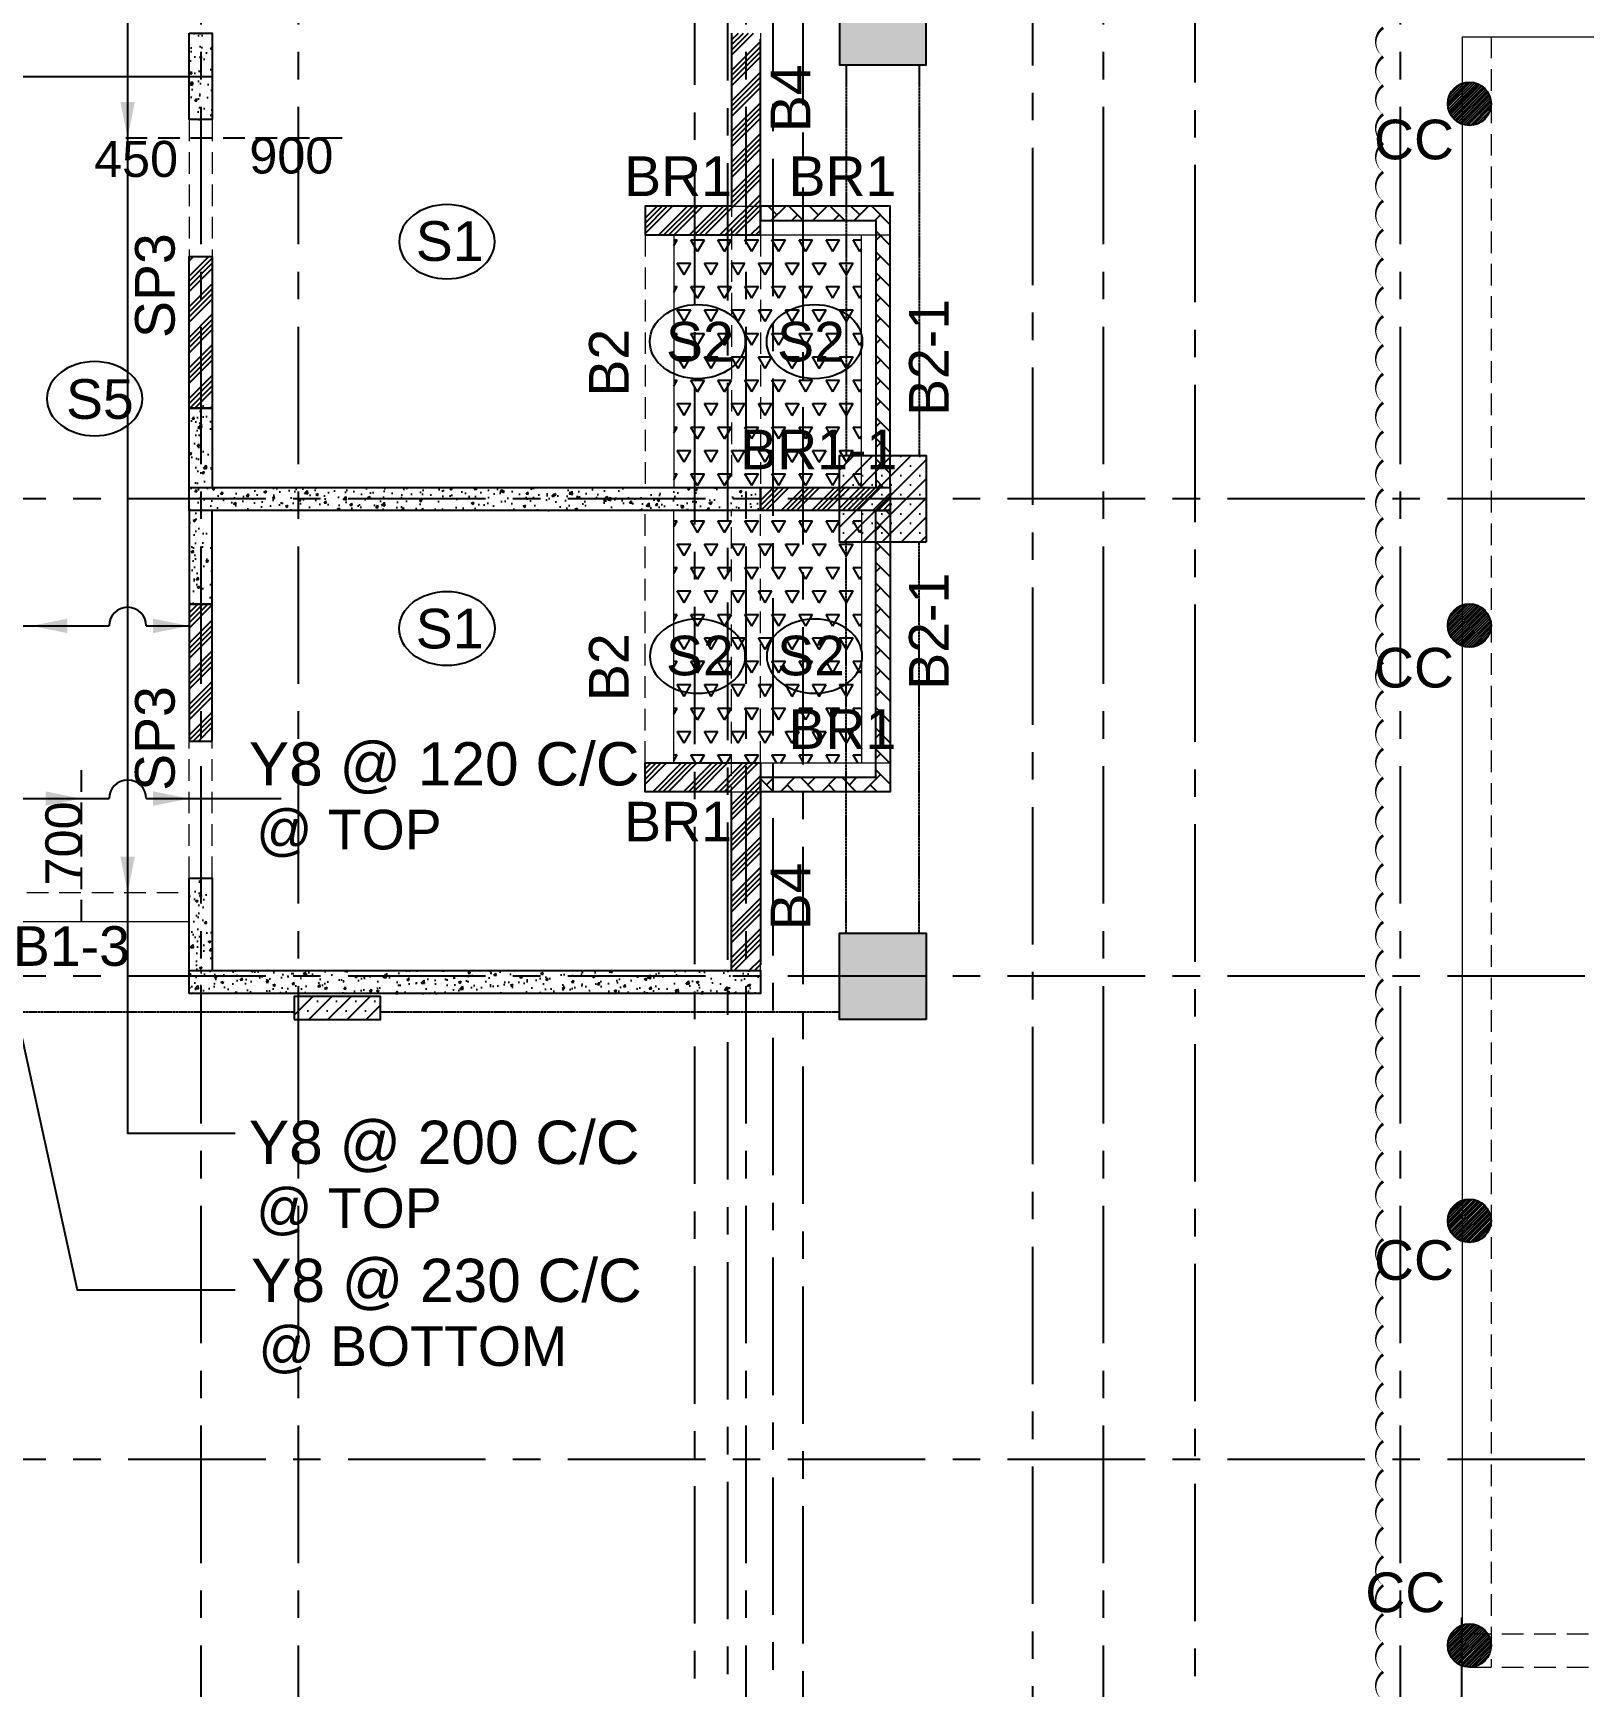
# Model space of a CAD drawing. Header units: inches. Extents: x -1898 to 127651, y -195120 to -109120.
# Drawn here: x 33456 to 44206, y -177431 to -165963 of the extents above; entities that cross this region are included whole.
import ezdxf

# ---------------------------------------------------------------- set-up
doc = ezdxf.new("R2010")
doc.units = ezdxf.units.IN
doc.header["$MEASUREMENT"] = 0
for name, pattern in [('CENTER', [50.8, 31.75, -6.35, 6.35, -6.35]), ('DASHED2', [9.525, 6.35, -3.175]), ('Hidden', [3, 2, -1])]:
    doc.linetypes.add(name, pattern=pattern)
for name, color, linetype in [('160 R.C. WALL HAT', 8, 'Continuous'), ('160 R.C.WALL', 6, 'Continuous'), ('2', 5, 'Continuous'), ('4', 4, 'Continuous'), ('5', 2, 'Continuous'), ('AR-Column', 40, 'Continuous'), ('AR-Hidden', 251, 'DASHED2'), ('BAL. PARAPET WALL', 4, 'Continuous'), ('BEAM TEXT', 4, 'Continuous'), ('DIM', 251, 'Continuous'), ('GRID', 8, 'CENTER'), ('JKEC COL', 6, 'Continuous'), ('JKEC COL HAT', 2, 'Continuous'), ('NON S.WALL HATCH', 8, 'Continuous'), ('NON STRUC R.C.WALL', 6, 'Continuous'), ('NON.STRUC.R.C.WALLS', 1, 'Continuous'), ('PARAPET WALL', 4, 'Continuous'), ('SLAB ARROW', 5, 'Continuous'), ('SLAB DIS', 32, 'Continuous'), ('SPANRAL BEAM', 3, 'Continuous'), ('SUNKEN', 8, 'Continuous')]:
    doc.layers.add(name, color=color, linetype=linetype)
for name, color, linetype, lineweight in [('BEAMS', 3, 'Continuous', 0), ('SLAB CIR', 1, 'Continuous', 25), ('SLAB REIN', 31, 'Continuous', 0), ('SLAB TXT', 3, 'Continuous', 0), ('text', 4, 'Continuous', 30)]:
    doc.layers.add(name, color=color, linetype=linetype, lineweight=lineweight)
doc.styles.add('T200', font='sanss___.ttf', dxfattribs={"height": 275})
doc.styles.add('T300', font='sanss___.ttf', dxfattribs={"height": 350})
pattern_1 = [(45, (2346260.05, -275504.5), (-106.066017, 106.066017), []), (45, (2346295.4, -275504.5), (-106.066017, 106.066017), []), (45, (2346330.76, -275504.5), (-106.066017, 106.066017), []), (45, (2346366.12, -275504.5), (-106.066017, 106.066017), [])]
pattern_2 = [(45, (681482.384, -158519.094), (-8.83883476, 8.83883476), [])]
pattern_3 = [(60, (2301842.9, -380682.11), (-93.75, 162.379763), [93.75, -93.75]), (120, (2301842.9, -380682.11), (-187.5, 1e-07), [93.75, -93.75]), (0, (2301796.02, -380600.92), (93.75, 162.379763), [93.75, -93.75])]
pattern_4 = [(50, (2207006.52, 66482.34), (179.315046, -15.688034), [18.75, -206.25]), (355, (2207006.52, 66482.34), (-34.687833, 188.048033), [15, -165]), (100.4514445, (2207021.47, 66481.03), (144.627212, 172.359998), [15.935048, -175.285528]), (46.1842, (2207006.52, 66532.34), (266.810333, -41.37982), [28.125, -309.375]), (96.635635, (2207028.76, 66528.9), (233.665486, 243.52965), [23.902586, -262.92844]), (351.184164, (2207006.52, 66532.34), (233.665486, 243.52965), [22.5, -247.5]), (21, (2207031.52, 66519.84), (149.226763, -100.654723), [18.75, -206.25]), (326, (2207031.52, 66519.84), (60.828833, 181.287511), [15, -165]), (71.451445, (2207043.96, 66511.45), (210.055594, 80.632788), [15.935047, -175.285528]), (37.5, (2207006.524, 66482.34), (3.0399638, 83.2234635), [0, -163, 0, -167.5, 0, -165.625]), (7.5, (2207006.52, 66482.34), (65.7673844, 98.602928), [0, -95.5, 0, -159.25, 0, -63.125]), (327.5, (2206950.774, 66482.34), (133.455609, -5.638718), [0, -62.5, 0, -195, 0, -258.75]), (317.5, (2206925.77, 66482.34), (145.7965423, 25.0262456), [0, -81.25, 0, -129.5, 0, -183.75])]
pattern_5 = [(50, (2184721.52, 77472.34), (179.315046, -15.688034), [18.75, -206.25]), (355, (2184721.52, 77472.34), (-34.687833, 188.048033), [15, -165]), (100.4514445, (2184736.47, 77471.03), (144.627212, 172.359998), [15.935048, -175.285528]), (46.1842, (2184721.52, 77522.34), (266.810333, -41.37982), [28.125, -309.375]), (96.635635, (2184743.76, 77518.9), (233.665486, 243.52965), [23.902586, -262.92844]), (351.184164, (2184721.52, 77522.34), (233.665486, 243.52965), [22.5, -247.5]), (21, (2184746.52, 77509.84), (149.226763, -100.654723), [18.75, -206.25]), (326, (2184746.52, 77509.84), (60.828833, 181.287511), [15, -165]), (71.451445, (2184758.96, 77501.45), (210.055594, 80.632788), [15.935047, -175.285528]), (37.5, (2184721.524, 77472.34), (3.0399638, 83.2234635), [0, -163, 0, -167.5, 0, -165.625]), (7.5, (2184721.52, 77472.34), (65.7673844, 98.602928), [0, -95.5, 0, -159.25, 0, -63.125]), (327.5, (2184665.774, 77472.34), (133.455609, -5.638718), [0, -62.5, 0, -195, 0, -258.75]), (317.5, (2184640.77, 77472.34), (145.7965423, 25.0262456), [0, -81.25, 0, -129.5, 0, -183.75])]
pattern_6 = [(45, (-131825.64, 75915.45), (-66.29126, 66.29126), []), (45, (-131759.35, 75915.45), (-66.29126, 66.29126), [0, -93.75])]

# ---------------------------------------------------------------- blocks, each defined once
blk = doc.blocks.new('A$C02A55DAE')
at = {"layer": 'NON S.WALL HATCH'}
h = blk.add_hatch(dxfattribs=at)
h.set_pattern_fill('SACNCR', color=256, scale=1000)
h.set_pattern_definition(pattern_6)
h.paths.add_polyline_path([(22427, -18480), (23027, -18480), (23027, -17880), (22427, -17880)])
h.paths.add_polyline_path([(22427, -15170), (23027, -15170), (23027, -14570), (22427, -14570)])
h.paths.add_polyline_path([(22427, -11500), (23027, -11500), (23027, -11860), (22427, -11860)])
h.paths.add_polyline_path([(34483, -18480), (33883, -18480), (33883, -17880), (34483, -17880)])
h.paths.add_polyline_path([(34483, -11260), (33883, -11260), (33883, -11860), (34483, -11860)])
edge = h.paths.add_edge_path()
edge.add_line((34435, -11860), (34435, -14570))
h = blk.add_hatch(dxfattribs=at)
h.set_pattern_fill('SACNCR', color=256, scale=1000)
h.set_pattern_definition(pattern_6)
h.paths.add_polyline_path([(34483, -14570), (33883, -14570), (33883, -15170), (34483, -15170)])
h = blk.add_hatch(dxfattribs=at)
h.set_pattern_fill('SACNCR', color=256, scale=1000)
h.set_pattern_definition(pattern_6)
h.paths.add_polyline_path([(30102, -18480), (30702, -18480), (30702, -18320), (30102, -18320)])
at = {"layer": 'AR-Column', "color": 4, "elevation": -29}
for points in [[(34483, -11260), (33883, -11260), (33883, -11860), (34483, -11860)], [(34483, -15170), (33883, -15170), (33883, -14570), (34483, -14570)], [(34483, -18480), (33883, -18480), (33883, -17880), (34483, -17880)], [(30102, -18480), (30702, -18480), (30702, -18320), (30102, -18320)]]:
    blk.add_lwpolyline(points, close=True, dxfattribs=at)
at = {"layer": 'AR-Hidden', "ltscale": 0.009}
for p, q in [((33930, -11860, -29), (33930, -14570, -29)), ((34435, -11860, -29), (34435, -14570, -29)), ((33930, -17880, -29), (33930, -15170, -29)), ((34435, -17880, -29), (34435, -15170, -29)), ((30102, -18430, -29), (26865, -18430, -29)), ((33883, -18430, -29), (30702, -18430, -29))]:
    blk.add_line(p, q, dxfattribs=at)

msp = doc.modelspace()

# ---------------------------------------------------------------- hatches: boundary and pattern name
at = {"layer": '160 R.C. WALL HAT'}
h = msp.add_hatch(dxfattribs=at)
h.set_pattern_fill('AR-CONC', color=256, scale=25)
h.set_pattern_definition([(50, (2213666.52, 69192.34), (179.315046, -15.688034), [18.75, -206.25]), (355, (2213666.52, 69192.34), (-34.687833, 188.048033), [15, -165]), (100.4514445, (2213681.47, 69191.03), (144.627212, 172.359998), [15.935048, -175.285528]), (46.1842, (2213666.52, 69242.34), (266.810333, -41.37982), [28.125, -309.375]), (96.635635, (2213688.76, 69238.9), (233.665486, 243.52965), [23.902586, -262.92844]), (351.184164, (2213666.52, 69242.34), (233.665486, 243.52965), [22.5, -247.5]), (21, (2213691.52, 69229.84), (149.226763, -100.654723), [18.75, -206.25]), (326, (2213691.52, 69229.84), (60.828833, 181.287511), [15, -165]), (71.451445, (2213703.96, 69221.45), (210.055594, 80.632788), [15.935047, -175.285528]), (37.5, (2213666.524, 69192.34), (3.0399638, 83.2234635), [0, -163, 0, -167.5, 0, -165.625]), (7.5, (2213666.52, 69192.34), (65.7673844, 98.602928), [0, -95.5, 0, -159.25, 0, -63.125]), (327.5, (2213610.774, 69192.34), (133.455609, -5.638718), [0, -62.5, 0, -195, 0, -258.75]), (317.5, (2213585.77, 69192.34), (145.7965423, 25.0262456), [0, -81.25, 0, -129.5, 0, -183.75])])
h.paths.add_polyline_path([(34537.4, -165963.5), (34697.4, -165963.5), (34697.4, -166563.5), (34537.4, -166563.5)])
h = msp.add_hatch(dxfattribs=at)
h.set_pattern_fill('AR-CONC', color=256, scale=25)
h.set_pattern_definition(pattern_5)
h.paths.add_polyline_path([(34697.4, -168543.5), (34537.4, -168543.5), (34537.4, -169113.5), (34697.4, -169113.5)])
h = msp.add_hatch(dxfattribs=at)
h.set_pattern_fill('AR-CONC', color=256, scale=25)
h.set_pattern_definition([(50, (2213666.52, 66482.34), (179.315046, -15.688034), [18.75, -206.25]), (355, (2213666.52, 66482.34), (-34.687833, 188.048033), [15, -165]), (100.4514445, (2213681.47, 66481.03), (144.627212, 172.359998), [15.935048, -175.285528]), (46.1842, (2213666.52, 66532.34), (266.810333, -41.37982), [28.125, -309.375]), (96.635635, (2213688.76, 66528.9), (233.665486, 243.52965), [23.902586, -262.92844]), (351.184164, (2213666.52, 66532.34), (233.665486, 243.52965), [22.5, -247.5]), (21, (2213691.52, 66519.84), (149.226763, -100.654723), [18.75, -206.25]), (326, (2213691.52, 66519.84), (60.828833, 181.287511), [15, -165]), (71.451445, (2213703.96, 66511.45), (210.055594, 80.632788), [15.935047, -175.285528]), (37.5, (2213666.52, 66482.34), (3.0399638, 83.2234635), [0, -163, 0, -167.5, 0, -165.625]), (7.5, (2213666.52, 66482.34), (65.7673844, 98.602928), [0, -95.5, 0, -159.25, 0, -63.125]), (327.5, (2213610.77, 66482.34), (133.455609, -5.638718), [0, -62.5, 0, -195, 0, -258.75]), (317.5, (2213585.77, 66482.34), (145.7965423, 25.0262456), [0, -81.25, 0, -129.5, 0, -183.75])])
h.paths.add_polyline_path([(34537.4, -169273.5), (34537.4, -169113.5), (38497.4, -169113.5), (38497.4, -169273.5)])
h = msp.add_hatch(dxfattribs=at)
h.set_pattern_fill('AR-CONC', color=256, scale=25)
h.set_pattern_definition(pattern_5)
h.paths.add_polyline_path([(34697.4, -169923.5), (34537.4, -169923.5), (34537.4, -169273.5), (34697.4, -169273.5)])
h = msp.add_hatch(dxfattribs=at)
h.set_pattern_fill('AR-CONC', color=256, scale=25)
h.set_pattern_definition(pattern_4)
h.paths.add_polyline_path([(34697.4, -171823.5), (34537.4, -171823.5), (34537.4, -172463.5), (34697.4, -172463.5)])
h = msp.add_hatch(dxfattribs=at)
h.set_pattern_fill('AR-CONC', color=256, scale=25)
h.set_pattern_definition(pattern_4)
h.paths.add_polyline_path([(34537.4, -172623.5), (34537.4, -172463.5), (38497.4, -172463.5), (38497.4, -172623.5)])
at = {"layer": 'BAL. PARAPET WALL'}
h = msp.add_hatch(dxfattribs=at)
h.set_pattern_fill('AR-HBONE', color=256, style=0)
h.set_pattern_definition([(45, (-2097180.89, 327407.85), (1e-14, 143.684098), [304.8, -101.6]), (135, (-2097109.05, 327479.7), (1e-14, 143.684098), [304.8, -101.6])])
h.paths.add_polyline_path([(39297.4, -169113.5), (39397.4, -169113.5), (39397.4, -167163.5), (38497.4, -167163.5), (38497.4, -167263.5), (39297.4, -167263.5)])
h = msp.add_hatch(dxfattribs=at)
h.set_pattern_fill('AR-HBONE', color=256, style=0)
h.set_pattern_definition([(45, (-2097180.89, 327407.85), (1e-14, 143.684098), [304.8, -101.6]), (135, (-2097109.05, 327479.7), (1e-14, 143.684098), [304.8, -101.6])])
h.paths.add_polyline_path([(39297.4, -169273.5), (39397.4, -169273.5), (39397.4, -171223.5), (38497.4, -171223.5), (38497.4, -171123.5), (39297.4, -171123.5)])
at = {"layer": 'JKEC COL HAT'}
h = msp.add_hatch(dxfattribs=at)
h.set_pattern_fill('ANSI31', color=8, scale=100)
h.set_pattern_definition(pattern_2)
edge = h.paths.add_edge_path()
edge.add_arc((43411.9, -166453.5), 150, 0, 360)
h = msp.add_hatch(dxfattribs=at)
h.set_pattern_fill('ANSI31', color=8, scale=100)
h.set_pattern_definition(pattern_2)
edge = h.paths.add_edge_path()
edge.add_arc((43411.9, -170071.1), 150, 0, 360)
h = msp.add_hatch(dxfattribs=at)
h.set_pattern_fill('ANSI31', color=8, scale=100)
h.set_pattern_definition(pattern_2)
edge = h.paths.add_edge_path()
edge.add_arc((43411.9, -174198.7), 150, 0, 360)
h = msp.add_hatch(dxfattribs=at)
h.set_pattern_fill('ANSI31', color=8, scale=100)
h.set_pattern_definition(pattern_2)
edge = h.paths.add_edge_path()
edge.add_arc((43412.1, -177143.5), 150, 0, 360)
at = {"layer": 'NON STRUC R.C.WALL'}
h = msp.add_hatch(dxfattribs=at)
h.set_pattern_fill('ANSI34', color=1, scale=200)
h.set_pattern_definition(pattern_1)
h.paths.add_polyline_path([(38297.4, -165963.5), (38497.4, -165963.5), (38497.4, -167363.5), (37697.4, -167363.5), (37697.4, -167163.5), (38297.4, -167163.5)])
h = msp.add_hatch(dxfattribs=at)
h.set_pattern_fill('ANSI34', color=1, scale=200)
h.set_pattern_definition(pattern_1)
h.paths.add_polyline_path([(34697.4, -167513.5), (34697.4, -168563.5), (34537.4, -168563.5), (34537.4, -167513.5)])
h = msp.add_hatch(dxfattribs=at)
h.set_pattern_fill('ANSI34', color=1, scale=200)
h.set_pattern_definition(pattern_1)
h.paths.add_polyline_path([(38497.4, -169273.5), (38497.4, -169113.5), (39397.4, -169113.5), (39397.4, -169273.5)])
h = msp.add_hatch(dxfattribs=at)
h.set_pattern_fill('ANSI34', color=1, scale=200)
h.set_pattern_definition(pattern_1)
h.paths.add_polyline_path([(34697.4, -170873.5), (34697.4, -169923.5), (34537.4, -169923.5), (34537.4, -170873.5)])
h = msp.add_hatch(dxfattribs=at)
h.set_pattern_fill('ANSI34', color=1, scale=200)
h.set_pattern_definition(pattern_1)
h.paths.add_polyline_path([(38297.4, -172463.5), (38497.4, -172463.5), (38497.4, -171023.5), (37697.4, -171023.5), (37697.4, -171223.5), (38297.4, -171223.5)])
at = {"layer": 'SUNKEN'}
h = msp.add_hatch(dxfattribs=at)
h.set_pattern_fill('TRIANG', color=256, scale=500)
h.set_pattern_definition(pattern_3)
h.paths.add_polyline_path([(39197.4, -167363.5), (37897.4, -167363.5), (37897.4, -169113.5), (39197.4, -169113.5)])
h = msp.add_hatch(dxfattribs=at)
h.set_pattern_fill('TRIANG', color=256, scale=500)
h.set_pattern_definition(pattern_3)
h.paths.add_polyline_path([(39197.4, -171023.5), (37897.4, -171023.5), (37897.4, -169273.5), (39197.4, -169273.5)])

# ---------------------------------------------------------------- linework, layer by layer
at = {"layer": '160 R.C.WALL', "elevation": 14.7}
for points in [[(34537.4, -165963.5), (34697.4, -165963.5), (34697.4, -166563.5), (34537.4, -166563.5)], [(34537.4, -169273.5), (34537.4, -169113.5), (38497.4, -169113.5), (38497.4, -169273.5)], [(34537.4, -172623.5), (34537.4, -172463.5), (38497.4, -172463.5), (38497.4, -172623.5)]]:
    msp.add_lwpolyline(points, close=True, dxfattribs=at)
for points in [[(34537.4, -169113.5), (34537.4, -168563.5), (34697.4, -168563.5), (34697.4, -169113.5)], [(34537.4, -169273.5), (34537.4, -169923.5), (34697.4, -169923.5), (34697.4, -169273.5)], [(34537.4, -172463.5), (34537.4, -171823.5), (34697.4, -171823.5), (34697.4, -172463.5)]]:
    msp.add_lwpolyline(points, dxfattribs=at)
at = {"layer": '2', "color": 7}
for points in [[(34061, -166441.2, 14.7), (34111, -166691.2, 14.7), (34161, -166441.2, 14.7)], [(33694, -170024, 14.7), (33444, -170074, 14.7), (33694, -170124, 14.7)], [(34287.4, -170024, 14.7), (34537.4, -170074, 14.7), (34287.4, -170124, 14.7)], [(33542.2, -171221.5, 14.7), (33792.2, -171271.5, 14.7), (33542.2, -171321.5, 14.7)], [(34287.4, -171221.5, 14.7), (34537.4, -171271.5, 14.7), (34287.4, -171321.5, 14.7)], [(34061, -171673.5, 14.7), (34111, -171923.5, 14.7), (34161, -171673.5, 14.7)]]:
    msp.add_solid(points, dxfattribs=at)
at = {"layer": '4'}
msp.add_line((43356.9, -176950.5, 14.7), (43356.9, -177568.5, 14.7), dxfattribs=at)
at = {"layer": '5'}
msp.add_line((32577.4, -166263.5, 14.7), (34697.4, -166263.5, 14.7), dxfattribs=at)
at = {"layer": '5', "linetype": 'Hidden', "ltscale": 75}
for p, q in [((35597.4, -166691.2, 14.7), (34087.4, -166691.2, 14.7)), ((33792.2, -172123.5, 14.7), (33792.2, -171023.5, 14.7))]:
    msp.add_line(p, q, dxfattribs=at)
at = {"layer": 'BAL. PARAPET WALL', "elevation": 14.7}
for points in [[(39297.4, -169113.5), (39397.4, -169113.5), (39397.4, -167163.5), (38497.4, -167163.5), (38497.4, -167263.5), (39297.4, -167263.5), (39297.4, -169113.5)], [(39297.4, -169273.5), (39397.4, -169273.5), (39397.4, -171223.5), (38497.4, -171223.5), (38497.4, -171123.5), (39297.4, -171123.5), (39297.4, -169273.5)]]:
    msp.add_lwpolyline(points, dxfattribs=at)
at = {"layer": 'BEAMS', "linetype": 'Hidden', "ltscale": 75}
for p, q in [((38297.4, -165963.5, 14.7), (38297.4, -169113.5, 14.7)), ((43561.9, -165988.5, 14.7), (43561.9, -177293.5, 14.7)), ((34537.4, -166563.5, 14.7), (34537.4, -168563.5)), ((34697.4, -166563.5, 14.7), (34697.4, -168563.5, 0)), ((37697.4, -167363.5, 14.7), (37697.4, -169113.5, 14.7)), ((38497.4, -167363.5, 14.7), (38497.4, -169113.5, 14.7)), ((37697.4, -171023.5, 14.7), (37697.4, -169273.5, 14.7)), ((38297.4, -172463.5, 14.7), (38297.4, -169273.5, 14.7)), ((38497.4, -171023.5, 14.7), (38497.4, -169273.5, 14.7)), ((34537.4, -171823.5, 14.7), (34537.4, -169923.5, 14.7)), ((34697.4, -171823.5, 14.7), (34697.4, -169923.5, 14.7)), ((32737.4, -171923.5, 14.7), (34537.4, -171923.5, 14.7)), ((43412.1, -177063.5, 14.7), (54472.2, -177063.5, 14.7)), ((43412.1, -177293.5, 14.7), (54472.2, -177293.5, 14.7))]:
    msp.add_line(p, q, dxfattribs=at)
at = {"layer": 'BEAMS', "color": 4, "linetype": 'Continuous', "ltscale": 0.01}
for p, q in [((38497.4, -165963.5, 14.7), (38497.4, -167363.5, 14.7)), ((43361.9, -165988.5, 14.7), (43361.9, -177293.5, 14.7)), ((43361.9, -165988.5, 14.7), (46422.8, -165988.5, 14.7)), ((37697.4, -167163.5, 14.7), (39397.4, -167163.5, 14.7)), ((39397.4, -169113.5, 14.7), (39397.4, -167163.5, 14.7)), ((37697.4, -167363.5, 14.7), (39397.4, -167363.5, 14.7)), ((37897.4, -167363.5, 14.7), (37897.4, -169113.5, 14.7)), ((39197.4, -169113.5, 14.7), (39197.4, -167363.5, 14.7)), ((37897.4, -171023.5, 14.7), (37897.4, -169273.5, 14.7)), ((39197.4, -169273.5, 14.7), (39197.4, -171023.5, 14.7)), ((39397.4, -169273.5, 14.7), (39397.4, -171223.5, 14.7)), ((37697.4, -171023.5, 14.7), (39397.4, -171023.5, 14.7)), ((38497.4, -172463.5, 14.7), (38497.4, -171023.5, 14.7)), ((37697.4, -171223.5, 14.7), (39397.4, -171223.5, 14.7)), ((32737.4, -172123.5, 14.7), (34537.4, -172123.5, 14.7))]:
    msp.add_line(p, q, dxfattribs=at)
at = {"layer": 'DIM', "color": 2, "elevation": 14.7}
msp.add_lwpolyline([(42814.7, -177526.8, 0, 20, -0.5205671), (42814.7, -177326.8, 0, 20, -0.5205671), (42814.7, -177126.8, 0, 20, -0.5205671), (42814.7, -176926.8, 0, 20, -0.5205671), (42814.7, -176726.8, 0, 20, -0.5205671), (42814.7, -176526.8, 0, 20, -0.5205671), (42814.7, -176326.8, 0, 20, -0.5205671), (42814.7, -176126.8, 0, 20, -0.5205671), (42814.7, -175926.8, 0, 20, -0.5205671), (42814.7, -175726.8, 0, 20, -0.5205671), (42814.7, -175526.8, 0, 20, -0.5205671), (42814.7, -175326.8, 0, 20, -0.5205671), (42814.7, -175126.8, 0, 20, -0.5205671), (42814.7, -174926.8, 0, 20, -0.5205671), (42814.7, -174726.8, 0, 20, -0.5205671), (42814.7, -174526.8, 0, 20, -0.5205671), (42814.7, -174326.8, 0, 20, -0.5205671), (42814.7, -174126.8, 0, 20, -0.5205671), (42814.7, -173926.8, 0, 20, -0.5205671), (42814.7, -173726.8, 0, 20, -0.5205671), (42814.7, -173526.8, 0, 20, -0.5205671), (42814.7, -173326.8, 0, 20, -0.5205671), (42814.7, -173126.8, 0, 20, -0.5205671), (42814.7, -172926.8, 0, 20, -0.5205671), (42814.7, -172726.8, 0, 20, -0.5205671), (42814.7, -172526.8, 0, 20, -0.5205671), (42814.7, -172326.8, 0, 20, -0.5205671), (42814.7, -172126.8, 0, 20, -0.5205671), (42814.7, -171926.8, 0, 20, -0.5205671), (42814.7, -171726.8, 0, 20, -0.5205671), (42814.7, -171526.8, 0, 20, -0.5205671), (42814.7, -171326.8, 0, 20, -0.5205671), (42814.7, -171126.8, 0, 20, -0.5205671), (42814.7, -170926.8, 0, 20, -0.5205671), (42814.7, -170726.8, 0, 20, -0.5205671), (42814.7, -170526.8, 0, 20, -0.5205671), (42814.7, -170326.8, 0, 20, -0.5205671), (42814.7, -170126.8, 0, 20, -0.5205671), (42814.7, -169926.8, 0, 20, -0.5205671), (42814.7, -169726.8, 0, 20, -0.5205671), (42814.7, -169526.8, 0, 20, -0.5205671), (42814.7, -169326.8, 0, 20, -0.5205671), (42814.7, -169126.8, 0, 20, -0.5205671), (42814.7, -168926.8, 0, 20, -0.5205671), (42814.7, -168726.8, 0, 20, -0.5205671), (42814.7, -168526.8, 0, 20, -0.5205671), (42814.7, -168326.8, 0, 20, -0.5205671), (42814.7, -168126.8, 0, 20, -0.5205671), (42814.7, -167926.8, 0, 20, -0.5205671), (42814.7, -167726.8, 0, 20, -0.5205671), (42814.7, -167526.8, 0, 20, -0.5205671), (42814.7, -167326.8, 0, 20, -0.5205671), (42814.7, -167126.8, 0, 20, -0.5205671), (42814.7, -166926.8, 0, 20, -0.5205671), (42814.7, -166726.8, 0, 20, -0.5205671), (42814.7, -166526.8, 0, 20, -0.5205671), (42814.7, -166326.8, 0, 20, -0.5205671), (42814.7, -166126.8, 0, 20, -0.5205671), (42814.7, -165926.8, 0, 20, -0.5205671)], format="xyseb", dxfattribs=at)
at = {"layer": 'GRID', "ltscale": 30}
for p, q in [((34617.4, -146663.3, 14.7), (34617.4, -178683.9, 14.7)), ((35292.4, -146663.3, 14.7), (35292.4, -178683.9, 14.7)), ((38397.4, -146663.3, 14.7), (38397.4, -178683.9, 14.7)), ((40872.7, -146663.3, 14.7), (40872.7, -178683.9, 14.7)), ((42932.7, -146663.3, 14.7), (42932.7, -178683.9, 14.7)), ((40384.3, -146946.7, 14.7), (40384.3, -178683.9, 14.7)), ((38039.5, -147082.5, 14.7), (38039.5, -178683.9, 14.7)), ((38269.5, -147052.8, 14.7), (38269.5, -178683.9, 14.7)), ((38582.4, -147022.5, 14.7), (38582.4, -178683.9, 14.7)), ((41508.9, -147065.9, 14.7), (41508.9, -178683.9, 14.7)), ((38792.4, -147221.7, 14.7), (38792.4, -178683.9, 14.7)), ((86883.8, -169193.5, 14.7), (739.5, -169193.5, 14.7)), ((86883.8, -172503.5, 14.7), (739.5, -172503.5, 14.7)), ((86883.8, -175853.5, 14.7), (739.5, -175853.5, 14.7))]:
    msp.add_line(p, q, dxfattribs=at)
at = {"layer": 'JKEC COL'}
for centre in [(43411.9, -166453.5, 14.7), (43411.9, -170071.1, 0), (43411.9, -174198.7, 0), (43412.1, -177143.5, 14.7)]:
    msp.add_circle(centre, 150, dxfattribs=at)
at = {"layer": 'NON.STRUC.R.C.WALLS', "elevation": 14.7}
for points in [[(38297.4, -165963.5), (38297.4, -167163.5), (37697.4, -167163.5), (37697.4, -167363.5), (38497.4, -167363.5), (38497.4, -166003.5)], [(38297.4, -172463.5), (38297.4, -171223.5), (37697.4, -171223.5), (37697.4, -171023.5), (38497.4, -171023.5), (38497.4, -172423.5)]]:
    msp.add_lwpolyline(points, dxfattribs=at)
for points in [[(34697.4, -167513.5), (34697.4, -168563.5), (34537.4, -168563.5), (34537.4, -167513.5)], [(38497.4, -169273.5), (38497.4, -169113.5), (39397.4, -169113.5), (39397.4, -169273.5)], [(34697.4, -170873.5), (34697.4, -169923.5), (34537.4, -169923.5), (34537.4, -170873.5)]]:
    msp.add_lwpolyline(points, close=True, dxfattribs=at)
at = {"layer": 'PARAPET WALL'}
for p, q in [((37697.4, -167163.5, 14.7), (37697.4, -167363.5, 14.7)), ((37697.4, -171223.5, 14.7), (37697.4, -171023.5, 14.7))]:
    msp.add_line(p, q, dxfattribs=at)
at = {"layer": 'SLAB ARROW'}
for p, q in [((34111, -160283.5, 14.7), (34111, -171923.5, 14.7)), ((33284.9, -170074, 14.7), (33982.1, -170074, 14.7)), ((34239.9, -170074, 14.7), (34537.4, -170074, 14.7)), ((33284.9, -171271.5, 14.7), (33982.1, -171271.5, 14.7)), ((34239.9, -171271.5, 14.7), (34537.4, -171271.5, 14.7)), ((34537.4, -171271.5, 14.7), (35176, -171271.5, 14.7))]:
    msp.add_line(p, q, dxfattribs=at)
at = {"layer": 'SLAB ARROW', "elevation": 14.7}
for points in [[(33156, -171923.5), (33762, -174677), (34855.5, -174677)], [(34111, -171923.5), (34111, -173592), (34855.5, -173592)]]:
    msp.add_lwpolyline(points, dxfattribs=at)
at = {"layer": 'SLAB ARROW'}
for centre in [(34111, -170074, 14.7), (34111, -171271.5, 14.7)]:
    msp.add_arc(centre, 128.9, 360, 180, dxfattribs=at)
at = {"layer": 'SLAB CIR', "extrusion": (0, 0, -1)}
for centre, major_axis in [((36324.6, -167410.2, -0.7), (-331, 0)), ((36324.6, -167410.2, -0.7), (-331, 0)), ((33882, -168498.6), (331, 0)), ((38061.7, -170284.1, -0.7), (-331, 0)), ((38872.3, -170284.1, -0.7), (-331, 0))]:
    msp.add_ellipse(centre, major_axis=major_axis, ratio=0.77685, dxfattribs=at)
at = {"layer": 'SLAB CIR'}
for centre in [(38061.7, -168102.9, -0.7), (38872.3, -168102.9, -0.7), (36324.6, -170092.2, -0.7)]:
    msp.add_ellipse(centre, major_axis=(-331, 0), ratio=0.77685, dxfattribs=at)

# ---------------------------------------------------------------- block references
at = {"layer": 'DIM', "color": 1}
msp.add_blockref('A$C02A55DAE', (5162.4, -154323.5, 29.5), dxfattribs=at)

# ---------------------------------------------------------------- texts
at = {"layer": 'BEAM TEXT', "style": 'T300'}
for s, p in [('B4', (38843.6, -166650.4)), ('B2-1', (39802.4, -168618.1)), ('B2', (37584.1, -168483.9)), ('B2-1', (39802.4, -170516.9)), ('B2', (37584.1, -170595.5)), ('B4', (38843.6, -172185.2))]:
    msp.add_text(s, height=275, rotation=90, dxfattribs=at).set_placement(p)
for s, p in [('BR1', (37552.9, -167093.3)), ('BR1', (38692.4, -167093.3)), ('BR1-1', (38357, -168988)), ('BR1', (38692.4, -170926.8)), ('BR1', (37552.9, -171568.7)), ('B1-3', (33315.4, -172431.2))]:
    msp.add_text(s, height=275, dxfattribs=at).set_placement(p)
at = {"layer": 'SLAB DIS', "style": 'T200'}
for s, p in [('450', (33878, -166961)), ('900', (34954.5, -166937.5))]:
    msp.add_text(s, height=250, dxfattribs=at).set_placement(p)
msp.add_text('700', height=250, rotation=90, dxfattribs=at).set_placement((33790.3, -171873.8))
at = {"layer": 'SLAB REIN', "color": 3, "style": 'T200'}
for s, p in [('Y8 @ 120 C/C', (34951.1, -171180.3)), ('Y8 @ 200 C/C', (34951.1, -173804.8)), ('Y8 @ 230 C/C', (34966.6, -174761.8))]:
    msp.add_text(s, height=300, dxfattribs=at).set_placement(p)
at = {"layer": 'SLAB REIN', "color": 30, "style": 'T200'}
for s, p in [('@ TOP', (35002.2, -171624)), ('@ TOP', (35002.2, -174248.5)), ('@ BOTTOM', (35017.7, -175205.5))]:
    msp.add_text(s, height=275, dxfattribs=at).set_placement(p)
at = {"layer": 'SLAB TXT', "style": 'T300'}
for s, p in [('S1', (36108.4, -167543.1)), ('S2', (37842.8, -168240.9)), ('S2', (38613.4, -168240.9)), ('S5', (33683.6, -168638.3)), ('S1', (36108.4, -170230.2)), ('S2', (37842.8, -170417)), ('S2', (38613.4, -170417))]:
    msp.add_text(s, height=275, dxfattribs=at).set_placement(p)
at = {"layer": 'SPANRAL BEAM', "style": 'T300'}
for p in [(34437.3, -168077.7), (34437.3, -171217.7)]:
    msp.add_text('SP3', height=275, rotation=90, dxfattribs=at).set_placement(p)
at = {"layer": 'text', "style": 'T300'}
for p in [(42750.5, -166838.9), (42750.5, -170501.6), (42750.5, -174608.6), (42690.3, -176912.5)]:
    msp.add_text('CC', height=275, dxfattribs=at).set_placement(p)

doc.saveas('drawing.dxf')
